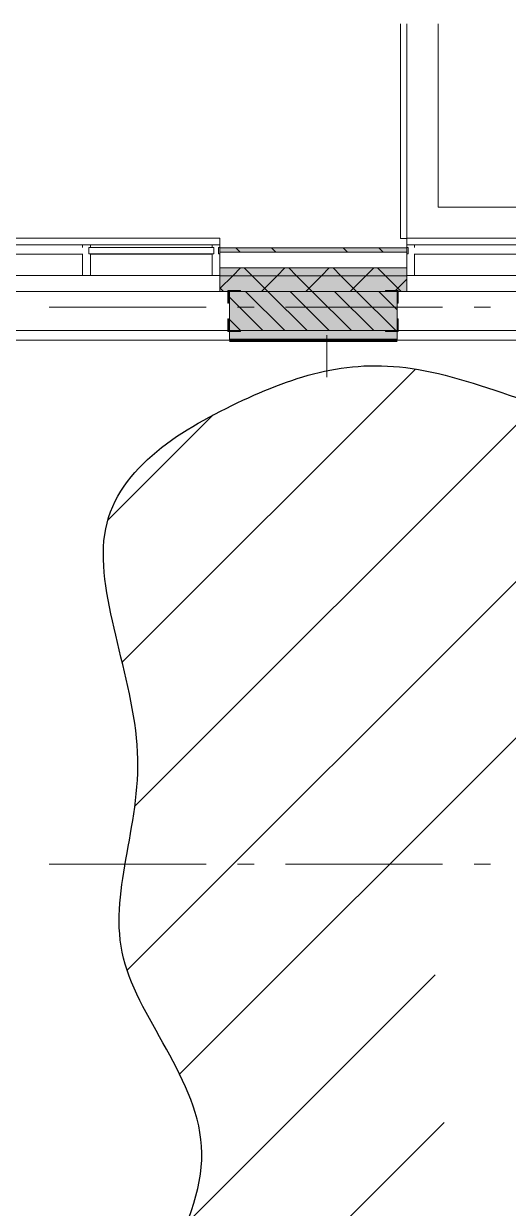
# Model space of a CAD drawing. Header units: millimetres. Extents: x -537608 to 253996, y -217170 to 186033.
# Drawn here: x -281462 to -278375, y 25455 to 33005 of the extents above; entities that cross this region are included whole.
import ezdxf

# ---------------------------------------------------------------- set-up
doc = ezdxf.new("R2010")
doc.units = ezdxf.units.MM
doc.layers.add('16) Лак 1.6м', color=160, linetype='Continuous', lineweight=90)
doc.layers.add('2) окраска коммуникации', color=152, linetype='Continuous', lineweight=30)
doc.layers.add('PDF _Геометрия', color=7, linetype='Continuous')
doc.layers.add('PDF _Сплошная заливка', color=7, linetype='Continuous', true_color=0xffffff)

msp = doc.modelspace()

# ---------------------------------------------------------------- hatches: boundary and pattern name
at = {"layer": '2) окраска коммуникации'}
h = msp.add_hatch(dxfattribs=at)
h.set_pattern_fill('ANSI31', color=5, scale=222)
h.set_pattern_definition([(45, (-305519.1207057401, -20669.70725479615), (-498.404214719338, 498.404214719338), [])])
edge = h.paths.add_edge_path()
edge.add_spline(control_points=[(-290778.1295418454, 11066.73725550275), (-290387.3432222666, 10570.64956164246), (-289743.0727939522, 11066.73725550275), (-288919.2533206891, 10560.09502494372), (-288105.9940039013, 11182.84275210756), (-286954.7584622179, 10760.64031071276), (-286007.4205449632, 10940.02898327531), (-285042.7477676743, 10616.4758401128), (-284130.9316466053, 11012.66351929682), (-281975.2535672687, 10728.45236448853), (-280376.2745304737, 10966.16539146788), (-279268.5103913055, 11271.04947029478), (-278118.4513044439, 10949.64111317335), (-276985.3064717367, 10882.03391194695), (-275953.6378516486, 10645.40870765447), (-275395.5217863466, 9715.80969079132), (-275395.5217863466, 8271.049470294769), (-275157.9741394991, 7191.990446720993), (-275614.6139921821, 6955.365242428517), (-274802.8089473837, 5738.435620353113), (-275817.5648653687, 5129.970809315353), (-275327.2936148814, 3468.32095605044), (-275716.284211203, 2758.444644058261), (-275293.4682106751, 2171.049470294798), (-273991.1979089876, 1727.434825355442), (-273974.2852068844, 2606.328441298821), (-273078.354413281, 3011.971648657254), (-273078.354413281, 4702.152378432475), (-273720.5962273882, 5040.188384564499), (-273078.354413281, 5733.162197135294), (-273720.5962273882, 6578.252911580283), (-273078.354413281, 7271.226724151078), (-273805.1597379039, 8271.049470294769), (-273078.354413281, 9012.112854846077), (-274291.2526209565, 9488.117833320925), (-274291.2526209565, 9164.229057605517), (-275005.9538269726, 9367.050661284731), (-275005.9538269726, 9971.049470294914), (-275073.6046353852, 10786.80188703947), (-275073.6046353852, 11271.04947029477), (-274668.013299255, 12503.44621075098), (-274837.1387682355, 13297.83082516133), (-275344.516727228, 13652.76863159998), (-276004.1090051488, 13838.68843497268), (-276985.0410709787, 13838.68843497268), (-277813.7588178802, 13821.78663466605), (-278642.4765647816, 14041.5100386519), (-279014.5544589998, 14768.28815095071), (-278845.4274379684, 16002.11957333274), (-278185.8367120985, 17021.04947029478), (-276443.2448242154, 17292.77574880551), (-275935.8653131717, 18408.29456904137), (-275682.1763336755, 19337.89358590452), (-275310.0999915081, 19659.02849084479), (-275479.2254604886, 20622.4311083212), (-274684.3331177936, 20656.23470893446), (-273872.526520944, 20842.15451230705), (-273940.1773293568, 22126.69133560897), (-274481.0718343636, 22725.7502556256), (-273331.0142995532, 24399.02918509419), (-274379.5971737959, 25075.10119735836), (-273331.0142995532, 26038.50451394953), (-274075.1700879899, 26985.00533111931), (-273078.354413281, 28523.06915902023), (-273078.354413281, 28523.06915902023), (-273345.9962499433, 29714.537717836), (-274039.4123800195, 30880.7626381065), (-275206.382616933, 30238.49422645559), (-276187.3146827629, 30745.54823565369), (-277354.2849196764, 30153.98522492256), (-279011.7204134791, 30982.17343994616), (-280026.4778835152, 30677.94103442728), (-281278.0100788933, 29934.26112182184), (-280499.3584001249, 28301.04947029485), (-281142.0364238914, 27038.3862445215), (-279890.5042285133, 25838.35842275272), (-281260.4253386136, 24180.04947029485), (-280059.6296974938, 22745.3282675294), (-281159.2859211085, 21829.04947029485), (-280076.8791947109, 20222.53182846601), (-281092.8162236715, 18916.62656016208), (-280737.6525836075, 18003.92934360544), (-280923.690754691, 17429.26743406607), (-281752.4085015923, 17141.93682885382), (-283156.1550158989, 17665.89333747341), (-283714.2710812009, 17125.03502854719), (-284813.592061753, 17750.40233900633), (-285185.6684039201, 17108.13322824056), (-286132.7750655437, 17801.10773992622), (-287328.3544132805, 16388.25048558218), (-285898.1716598534, 14701.76108214785), (-286388.6369167427, 13644.84066934502), (-285779.7842971823, 13214.04947029485), (-286591.5893419807, 12701.04947029479), (-286591.5893419807, 11811.55253060385), (-287690.9087704814, 11727.04352907082), (-288012.2485583902, 12132.68673642936), (-288722.5773905696, 11760.84712968408), (-289229.9569016132, 12453.82164136963), (-289940.2857337925, 11963.66873336329), (-290684.4415222293, 11777.74892999071), (-290778.1295418454, 11066.73725550275)], knot_values=[0, 0, 0, 0, 1, 2, 3, 4, 5, 6, 7, 8, 9, 10, 11, 12, 13, 14, 15, 16, 17, 18, 19, 20, 21, 22, 23, 24, 25, 26, 27, 28, 29, 30, 31, 32, 33, 34, 35, 36, 37, 38, 39, 40, 41, 42, 43, 44, 45, 46, 47, 48, 49, 50, 51, 52, 53, 54, 55, 56, 57, 58, 59, 60, 61, 62, 63, 64, 65, 66, 67, 68, 69, 70, 71, 72, 73, 74, 75, 76, 77, 78, 79, 80, 81, 82, 83, 84, 85, 86, 87, 88, 89, 90, 91, 92, 93, 94, 95, 96, 97, 98, 99, 99, 99, 99], degree=3, periodic=0)
edge = h.paths.add_edge_path(flags=16)
edge.add_arc((-282974.131416871, 12518.01710380639), 1274.567205917258, 125.00000004974521, 234.99999995025502, ccw=False)
edge.add_arc((-283038.6718286237, 14513.97250692987), 1162.044431998314, 125.0000000497451, 234.9999999502549, ccw=False)
edge.add_arc((-282295.866379925, 15202.92320276394), 1433.645541916495, 59.43173917583039, 169.4317390763406, ccw=False)
edge.add_arc((-282677.7619326952, 14748.50929600756), 2021.488717905952, -53.33912159542018, 56.66087830508968, ccw=False)
edge.add_arc((-282413.833053277, 12555.55064106403), 1102.633641852591, -78.79029658103138, 31.20970331947842, ccw=False)
edge.add_arc((-282952.3368390173, 12001.108425786), 919.0678340200262, 215.000000049745, 324.999999950255, ccw=False)
edge = h.paths.add_edge_path(flags=16)
edge.add_arc((-277532.2831400353, 20735.81904805778), 1174.761648407511, 125.0000000497451, 234.9999999502549, ccw=False)
edge.add_arc((-276960.5272288629, 23476.98792195341), 2171.587658382488, 125.0000000497451, 234.9999999502549, ccw=False)
edge.add_arc((-277291.7325825877, 26561.69859435377), 1594.148746454434, 125.00000004974521, 234.99999995025502, ccw=False)
edge.add_arc((-277094.170017662, 27873.72006977277), 1111.9458483979, 70.31799187557522, 180.3179917760853, ccw=False)
edge.add_arc((-276872.3716893117, 27774.88192752863), 1155.950819868962, -27.59113456386177, 82.40886533664792, ccw=False)
edge.add_arc((-276749.5728974249, 25951.74364315184), 1572.051704682641, -54.99999995025502, 54.9999999502549, ccw=False)
edge.add_arc((-276903.478506219, 23156.4449214603), 1840.377944830278, -54.9999999502549, 54.99999995025502, ccw=False)
edge.add_arc((-276968.8489957234, 21036.37149134816), 1277.401584025117, -81.3467366515178, 28.65326324899212, ccw=False)
edge.add_arc((-277491.3784936382, 20273.9631484444), 872.5123162488143, 215.0000000497448, 324.9999999502551, ccw=False)
at = {"layer": 'PDF _Сплошная заливка', "transparency": 33554559}
h = msp.add_hatch(color=256, dxfattribs=at)
h.paths.add_polyline_path([(-264411.3488351666, 31549.0044865325), (-264384.3486299374, 31549.0044865325), (-264384.3486299374, 31576.00250477095), (-271287.3502815712, 31576.00250477095), (-271287.3502815712, 31549.0044865325), (-264437.792487136, 31549.0044865325)], flags=0)
h.paths.add_polyline_path([(-274074.5414078837, 31549.0044865325), (-272137.3517282898, 31549.0044865325), (-272137.3517282898, 31576.00250477095), (-274426.6915392287, 31576.00250477095), (-274426.6915392287, 31549.0044865325)], flags=0)
h.paths.add_polyline_path([(-276126.6901997834, 31549.0044865325), (-276126.6901997834, 31576.00250477095), (-277321.6918780515, 31576.00250477095), (-277321.6918780515, 31549.0044865325), (-276169.4865984582, 31549.0044865325)], flags=0)
h.paths.add_polyline_path([(-281911.6917042899, 31549.0044865325), (-281911.6917042899, 31576.00250477095), (-283111.6924851485, 31576.00250477095), (-283111.6924851485, 31549.0044865325), (-282035.3315376757, 31549.0044865325)], flags=0)
h.paths.add_polyline_path([(-279102.4091033401, 31549.0044865325), (-279021.6905386061, 31549.0044865325), (-279021.6905386061, 31576.00250477095), (-280211.6908567477, 31576.00250477095), (-280211.6908567477, 31549.0044865325), (-279521.3976899464, 31549.0044865325)], flags=0)
h.paths.add_polyline_path([(-284811.6933326907, 31549.0044865325), (-284811.6933326907, 31576.00250477095), (-286006.6928239735, 31576.00250477095), (-286006.6928239735, 31549.0044865325), (-285387.2447456075, 31549.0044865325)], flags=0)
h.paths.add_polyline_path([(-287901.3551750061, 31549.0044865325), (-287901.3551750061, 31576.00250477095), (-288901.6930922477, 31576.00250477095), (-288901.6930922477, 31549.0044865325), (-288320.1672504917, 31549.0044865325)], flags=0)
h.paths.add_polyline_path([(-290601.69393979, 31549.0044865325), (-290601.69393979, 31576.00250477095), (-294311.3549815273, 31576.00250477095), (-294311.3549815273, 31549.0044865325), (-290834.1032146578, 31549.0044865325)], flags=0)
h.paths.add_polyline_path([(-296280.9594967249, 31549.0044865325), (-296011.3579455109, 31549.0044865325), (-296011.3579455109, 31576.00250477095), (-297311.3548877853, 31576.00250477095), (-297311.3548877853, 31549.0044865325), (-297118.9367404861, 31549.0044865325)], flags=0)
h.paths.add_polyline_path([(-299011.3578517667, 31549.0044865325), (-299011.3578517667, 31576.00250477095), (-300311.3590974724, 31576.00250477095), (-300311.3590974724, 31549.0044865325), (-299632.8727046545, 31549.0044865325)], flags=0)
h.paths.add_polyline_path([(-302011.3577580248, 31549.0044865325), (-302011.3577580248, 31576.00250477095), (-303311.3590037282, 31576.00250477095), (-303311.3590037282, 31549.0044865325), (-302146.8044359447, 31549.0044865325)], flags=0)
h.paths.add_polyline_path([(-305498.7176438742, 31549.0044865325), (-305011.3576642806, 31549.0044865325), (-305011.3576642806, 31576.00250477095), (-306311.358909984, 31576.00250477095), (-306311.358909984, 31549.0044865325)], flags=0)
h.paths.add_polyline_path([(-311011.3617802234, 31549.0044865325), (-311011.3617802234, 31576.00250477095), (-312311.3587225001, 31576.00250477095), (-312311.3587225001, 31549.0044865325), (-311364.566886523, 31549.0044865325)], flags=0)
h.paths.add_polyline_path([(-309311.3588162398, 31549.0044865325), (-308011.3575705364, 31549.0044865325), (-308012.6536080449, 31576.00250477095), (-309311.3588162398, 31576.00250477095)], flags=0)
h.paths.add_polyline_path([(-315761.8600240986, 31549.0044865325), (-314011.3616864792, 31549.0044865325), (-314011.3616864792, 31576.00250477095), (-315761.8600240986, 31576.00250477095), (-315761.8600240986, 31549.33599163502)], flags=0)
h = msp.add_hatch(color=256, dxfattribs=at)
h.paths.add_polyline_path([(-264561.3494971597, 31399.00382454084), (-264511.3493000093, 31399.00382454084), (-264511.3493000093, 31449.00402168872), (-271287.3502815712, 31449.00402168872), (-271287.3502815712, 31399.00382454084), (-264856.7822025105, 31399.00382454084)], flags=0)
h.paths.add_polyline_path([(-274426.6915392287, 31399.00382454084), (-272137.3517282898, 31399.00382454084), (-272137.3517282898, 31449.00402168872), (-274426.6915392287, 31449.00402168872)], flags=0)
h.paths.add_polyline_path([(-277007.4638422194, 31399.00382454084), (-276126.6901997834, 31399.00382454084), (-276126.6901997834, 31449.00402168872), (-277321.6918780515, 31449.00402168872), (-277321.6918780515, 31399.00382454084)], flags=0)
h.paths.add_polyline_path([(-279102.4091033401, 31399.00382454084), (-279021.6905386061, 31399.00382454084), (-279021.6905386061, 31449.00402168872), (-280211.6908567477, 31449.00402168872), (-280211.6908567477, 31399.00382454084), (-279521.3976899464, 31399.00382454084)], flags=0)
h.paths.add_polyline_path([(-286006.6928239735, 31399.00382454084), (-284811.6933326907, 31399.00382454084), (-284811.6933326907, 31449.00402168872), (-286006.6928239735, 31449.00402168872)], flags=0)
h.paths.add_polyline_path([(-282035.3315376757, 31399.00382454084), (-281911.6917042899, 31399.00382454084), (-281911.6917042899, 31449.00402168872), (-283111.6924851485, 31449.00402168872), (-283111.6924851485, 31399.00382454084), (-282873.3108978805, 31399.00382454084)], flags=0)
h.paths.add_polyline_path([(-287901.3551750061, 31399.00382454084), (-287901.3551750061, 31449.00402168872), (-288901.6930922477, 31449.00402168872), (-288901.6930922477, 31399.00382454084), (-288320.1672504917, 31399.00382454084)], flags=0)
h.paths.add_polyline_path([(-290601.69393979, 31399.00382454084), (-290601.69393979, 31449.00402168872), (-294311.3549815273, 31449.00402168872), (-294311.3549815273, 31399.00382454084), (-290834.1032146578, 31399.00382454084)], flags=0)
h.paths.add_polyline_path([(-296011.3579455109, 31399.00382454084), (-296011.3579455109, 31449.00402168872), (-297311.3548877853, 31449.00402168872), (-297311.3548877853, 31399.00382454084), (-296280.9594967249, 31399.00382454084)], flags=0)
h.paths.add_polyline_path([(-299632.8727046545, 31399.00382454084), (-299011.3578517667, 31399.00382454084), (-299011.3578517667, 31449.00402168872), (-300311.3590974724, 31449.00402168872), (-300311.3590974724, 31399.00382454084)], flags=0)
h.paths.add_polyline_path([(-302011.3577580248, 31399.00382454084), (-302011.3577580248, 31449.00402168872), (-303311.3590037282, 31449.00402168872), (-303311.3590037282, 31399.00382454084), (-302146.8044359447, 31399.00382454084)], flags=0)
h.paths.add_polyline_path([(-308012.6536080449, 31399.00382454084), (-308011.3575705364, 31399.00382454084), (-308012.6536080449, 31449.00402168872), (-309311.3588162398, 31449.00402168872), (-309311.3588162398, 31399.00382454084), (-308850.630851806, 31399.00382454084)], flags=0)
h.paths.add_polyline_path([(-305498.7176438742, 31399.00382454084), (-305011.3576642806, 31399.00382454084), (-305011.3576642806, 31449.00402168872), (-306311.358909984, 31449.00402168872), (-306311.358909984, 31399.00382454084)], flags=0)
h.paths.add_polyline_path([(-311011.3617802234, 31399.00382454084), (-311011.3617802234, 31449.00402168872), (-312311.3587225001, 31449.00402168872), (-312311.3587225001, 31399.00382454084), (-311364.566886523, 31399.00382454084)], flags=0)
h.paths.add_polyline_path([(-315761.8600240986, 31399.00382454084), (-314011.3616864792, 31399.00382454084), (-314011.3616864792, 31449.00402168872), (-315761.8600240986, 31449.00402168872), (-315761.8600240986, 31399.33540019137)], flags=0)
h = msp.add_hatch(color=256, dxfattribs=at)
h.paths.add_polyline_path([(-264661.3482688502, 31299.00343024535), (-264561.3494971597, 31299.00343024535), (-264561.3494971597, 31399.00382454084), (-271287.3502815712, 31399.00382454084), (-271287.3502815712, 31299.00343024535), (-264856.7822025105, 31299.00343024535)], flags=0)
h.paths.add_polyline_path([(-276169.4865984582, 31299.00343024535), (-276126.6901997834, 31299.00343024535), (-276126.6901997834, 31399.00382454084), (-277321.6918780515, 31399.00382454084), (-277321.6918780515, 31299.00343024535), (-277007.4638422194, 31299.00343024535)], flags=0)
h.paths.add_polyline_path([(-273655.5528212753, 31299.00343024535), (-272137.3517282898, 31299.00343024535), (-272137.3517282898, 31399.00382454084), (-274426.6915392287, 31399.00382454084), (-274426.6915392287, 31299.00343024535), (-274074.5414078837, 31299.00343024535)], flags=0)
h.paths.add_polyline_path([(-280211.6908567477, 31299.00343024535), (-279021.6905386061, 31299.00343024535), (-279021.6905386061, 31399.00382454084), (-280211.6908567477, 31399.00382454084)], flags=0)
h.paths.add_polyline_path([(-281911.6917042899, 31299.00343024535), (-281911.6917042899, 31399.00382454084), (-283111.6924851485, 31399.00382454084), (-283111.6924851485, 31299.00343024535), (-282035.3315376757, 31299.00343024535)], flags=0)
h.paths.add_polyline_path([(-285387.2447456075, 31299.00343024535), (-284811.6933326907, 31299.00343024535), (-284811.6933326907, 31399.00382454084), (-286006.6928239735, 31399.00382454084), (-286006.6928239735, 31299.00343024535)], flags=0)
h.paths.add_polyline_path([(-290601.69393979, 31299.00343024535), (-290601.69393979, 31399.00382454084), (-294311.3549815273, 31399.00382454084), (-294311.3549815273, 31299.00343024535), (-290834.1032146578, 31299.00343024535)], flags=0)
h.paths.add_polyline_path([(-288901.6930922477, 31299.00343024535), (-287901.3551750061, 31299.00343024535), (-287901.3551750061, 31399.00382454084), (-288901.6930922477, 31399.00382454084)], flags=0)
h.paths.add_polyline_path([(-297311.3548877853, 31299.00343024535), (-296011.3579455109, 31299.00343024535), (-296011.3579455109, 31399.00382454084), (-297311.3548877853, 31399.00382454084)], flags=0)
h.paths.add_polyline_path([(-299632.8727046545, 31299.00343024535), (-299011.3578517667, 31299.00343024535), (-299011.3578517667, 31399.00382454084), (-300311.3590974724, 31399.00382454084), (-300311.3590974724, 31299.00343024535)], flags=0)
h.paths.add_polyline_path([(-302011.3577580248, 31299.00343024535), (-302011.3577580248, 31399.00382454084), (-303311.3590037282, 31399.00382454084), (-303311.3590037282, 31299.00343024535), (-302146.8044359447, 31299.00343024535)], flags=0)
h.paths.add_polyline_path([(-306311.358909984, 31299.00343024535), (-305011.3576642806, 31299.00343024535), (-305011.3576642806, 31399.00382454084), (-306311.358909984, 31399.00382454084)], flags=0)
h.paths.add_polyline_path([(-308012.6536080449, 31299.00343024535), (-308011.3575705364, 31299.00343024535), (-308012.6536080449, 31399.00382454084), (-309311.3588162398, 31399.00382454084), (-309311.3588162398, 31299.00343024535), (-308850.630851806, 31299.00343024535)], flags=0)
h.paths.add_polyline_path([(-312311.3587225001, 31299.00343024535), (-311011.3617802234, 31299.00343024535), (-311011.3617802234, 31399.00382454084), (-312311.3587225001, 31399.00382454084)], flags=0)
h.paths.add_polyline_path([(-315711.3603470316, 31299.00343024535), (-315711.3603470316, 31299.3521490623), (-314011.3616864792, 31299.00343024535), (-314011.3616864792, 31399.00382454084), (-315761.8600240986, 31399.00382454084), (-315761.8600240986, 31299.00343024535)], flags=0)
h = msp.add_hatch(color=256, dxfattribs=at)
h.paths.add_polyline_path([(-279521.3976899464, 31049.00230340991), (-279081.6524676146, 31049.00230340991), (-279081.6524676146, 31299.00343024535), (-280151.6535824626, 31299.00343024535), (-280151.6535824626, 31049.00230340991)], flags=0)
h.paths.add_polyline_path([(-277261.652416781, 31049.00230340991), (-277161.3527578239, 31049.00230340991), (-277161.3527578239, 31299.00343024535), (-277261.652416781, 31299.00343024535), (-277261.652416781, 31225.43695229421)], flags=0)
h.paths.add_polyline_path([(-282444.3541595413, 31049.00230340991), (-281971.6536332961, 31049.00230340991), (-281971.6536332961, 31299.00343024535), (-282511.3540991994, 31299.00343024535), (-282511.3540991994, 31049.00230340991)], flags=0)
at = {"layer": 'PDF _Сплошная заливка', "true_color": 0xff7d7d, "transparency": 33554559}
h = msp.add_hatch(color=11, dxfattribs=at)
h.paths.add_polyline_path([(-277261.652416781, 30989.0038305327), (-277161.3527578239, 30989.0038305327), (-277161.3527578239, 31049.00230340991), (-277261.652416781, 31049.00230340991)], flags=0)
h.paths.add_polyline_path([(-279102.4091033401, 30989.0038305327), (-279081.6524676146, 30989.0038305327), (-279081.6524676146, 31049.00230340991), (-280151.6535824626, 31049.00230340991), (-280151.6535824626, 30989.0038305327), (-279521.3976899464, 30989.0038305327)], flags=0)
h.paths.add_polyline_path([(-282035.3315376757, 30989.0038305327), (-281971.6536332961, 30989.0038305327), (-281971.6536332961, 31049.00230340991), (-282444.3541595413, 31049.00230340991), (-282444.3541595413, 30989.0038305327)], flags=0)

# ---------------------------------------------------------------- linework, layer by layer
at = {"layer": '16) Лак 1.6м'}
msp.add_lwpolyline([(-280151.6535824626, 30989.0038305327), (-279081.6524676146, 30989.0038305327)], dxfattribs=at)
at = {"layer": '2) окраска коммуникации'}
msp.add_open_spline([(-290778.1295418454, 11066.73725550275), (-290387.3432222666, 10570.64956164246), (-289743.0727939522, 11066.73725550275), (-288919.2533206891, 10560.09502494372), (-288105.9940039013, 11182.84275210756), (-286954.7584622179, 10760.64031071276), (-286007.4205449632, 10940.02898327531), (-285042.7477676743, 10616.4758401128), (-284130.9316466053, 11012.66351929682), (-281975.2535672687, 10728.45236448853), (-280376.2745304737, 10966.16539146788), (-279268.5103913055, 11271.04947029478), (-278118.4513044439, 10949.64111317335), (-276985.3064717367, 10882.03391194695), (-275953.6378516486, 10645.40870765447), (-275395.5217863466, 9715.80969079132), (-275395.5217863466, 8271.049470294769), (-275157.9741394991, 7191.990446720993), (-275614.6139921821, 6955.365242428517), (-274802.8089473837, 5738.435620353113), (-275817.5648653687, 5129.970809315353), (-275327.2936148814, 3468.32095605044), (-275716.284211203, 2758.444644058261), (-275293.4682106751, 2171.049470294798), (-273991.1979089876, 1727.434825355442), (-273974.2852068844, 2606.328441298821), (-273078.354413281, 3011.971648657254), (-273078.354413281, 4702.152378432475), (-273720.5962273882, 5040.188384564499), (-273078.354413281, 5733.162197135294), (-273720.5962273882, 6578.252911580283), (-273078.354413281, 7271.226724151078), (-273805.1597379039, 8271.049470294769), (-273078.354413281, 9012.112854846077), (-274291.2526209565, 9488.117833320925), (-274291.2526209565, 9164.229057605517), (-275005.9538269726, 9367.050661284731), (-275005.9538269726, 9971.049470294914), (-275073.6046353852, 10786.80188703947), (-275073.6046353852, 11271.04947029477), (-274668.013299255, 12503.44621075098), (-274837.1387682355, 13297.83082516133), (-275344.516727228, 13652.76863159998), (-276004.1090051488, 13838.68843497268), (-276985.0410709787, 13838.68843497268), (-277813.7588178802, 13821.78663466605), (-278642.4765647816, 14041.5100386519), (-279014.5544589998, 14768.28815095071), (-278845.4274379684, 16002.11957333274), (-278185.8367120985, 17021.04947029478), (-276443.2448242154, 17292.77574880551), (-275935.8653131717, 18408.29456904137), (-275682.1763336755, 19337.89358590452), (-275310.0999915081, 19659.02849084479), (-275479.2254604886, 20622.4311083212), (-274684.3331177936, 20656.23470893446), (-273872.526520944, 20842.15451230705), (-273940.1773293568, 22126.69133560897), (-274481.0718343636, 22725.7502556256), (-273331.0142995532, 24399.02918509419), (-274379.5971737959, 25075.10119735836), (-273331.0142995532, 26038.50451394953), (-274075.1700879899, 26985.00533111931), (-273078.354413281, 28523.06915902023), (-273078.354413281, 28523.06915902023), (-273345.9962499433, 29714.537717836), (-274039.4123800195, 30880.7626381065), (-275206.382616933, 30238.49422645559), (-276187.3146827629, 30745.54823565369), (-277354.2849196764, 30153.98522492256), (-279011.7204134791, 30982.17343994616), (-280026.4778835152, 30677.94103442728), (-281278.0100788933, 29934.26112182184), (-280499.3584001249, 28301.04947029485), (-281142.0364238914, 27038.3862445215), (-279890.5042285133, 25838.35842275272), (-281260.4253386136, 24180.04947029485), (-280059.6296974938, 22745.3282675294), (-281159.2859211085, 21829.04947029485), (-280076.8791947109, 20222.53182846601), (-281092.8162236715, 18916.62656016208), (-280737.6525836075, 18003.92934360544), (-280923.690754691, 17429.26743406607), (-281752.4085015923, 17141.93682885382), (-283156.1550158989, 17665.89333747341), (-283714.2710812009, 17125.03502854719), (-284813.592061753, 17750.40233900633), (-285185.6684039201, 17108.13322824056), (-286132.7750655437, 17801.10773992622), (-287328.3544132805, 16388.25048558218), (-285898.1716598534, 14701.76108214785), (-286388.6369167427, 13644.84066934502), (-285779.7842971823, 13214.04947029485), (-286591.5893419807, 12701.04947029479), (-286591.5893419807, 11811.55253060385), (-287690.9087704814, 11727.04352907082), (-288012.2485583902, 12132.68673642936), (-288722.5773905696, 11760.84712968408), (-289229.9569016132, 12453.82164136963), (-289940.2857337925, 11963.66873336329), (-290684.4415222293, 11777.74892999071), (-290778.1295418454, 11066.73725550275)], degree=3, dxfattribs=at)
at = {"layer": 'PDF _Геометрия', "lineweight": 9}
for p, q in [((-279061.6923894741, 31635.35087772908), (-279061.6923894741, 33005.39635085017)), ((-279021.6905386061, 33005.39635085017), (-279021.6905386061, 31637.34879739401)), ((-279021.6905386061, 31637.34879739401), (-279021.6905386061, 33005.39635085017)), ((-278821.6917959062, 33005.39635085017), (-278821.6917959062, 31835.35173686862)), ((-278821.6917959062, 31835.35173686862), (-264624.3497878939, 31835.35173686862)), ((-281861.6914365932, 31596.3522195716), (-281086.6924725879, 31596.3522195716)), ((-281036.6922048911, 31596.3522195716), (-281086.6924725879, 31596.3522195716)), ((-281086.6924725879, 31596.3522195716), (-281086.6924725879, 31579.3525476102)), ((-281046.6927381589, 31539.35062619165), (-281046.6927381589, 31579.3525476102)), ((-281046.6927381589, 31579.3525476102), (-281036.6922048911, 31579.3525476102)), ((-281036.6922048911, 31596.3522195716), (-280261.6910538935, 31596.3522195716)), ((-281036.6922048911, 31579.3525476102), (-281036.6922048911, 31596.3522195716)), ((-281036.6922048911, 31579.3525476102), (-280261.6910538935, 31579.3525476102)), ((-280211.6908567477, 31596.3522195716), (-280261.6910538935, 31596.3522195716)), ((-280261.6910538935, 31596.3522195716), (-280261.6910538935, 31579.3525476102)), ((-280261.6910538935, 31579.3525476102), (-280251.6927781665, 31579.3525476102)), ((-280251.6927781665, 31579.3525476102), (-280251.6927781665, 31539.35062619165)), ((-280221.6913194646, 31539.35062619165), (-280221.6913194646, 31579.3525476102)), ((-280221.6913194646, 31579.3525476102), (-280211.6908567477, 31579.3525476102)), ((-280211.6908567477, 31579.3525476102), (-280211.6908567477, 31596.3522195716)), ((-279021.6905386061, 31576.00250477095), (-280211.6908567477, 31576.00250477095)), ((-280211.6908567477, 31576.00250477095), (-280211.6908567477, 31549.0044865325)), ((-279021.6905386061, 31635.35087772908), (-279061.6923894741, 31635.35087772908)), ((-278971.6924578971, 31596.3522195716), (-279021.6905386061, 31596.3522195716)), ((-279021.6905386061, 31596.3522195716), (-279021.6905386061, 31579.3525476102)), ((-279021.6905386061, 31579.3525476102), (-279011.6921923282, 31579.3525476102)), ((-279021.6905386061, 31549.0044865325), (-279021.6905386061, 31576.00250477095)), ((-279011.6921923282, 31579.3525476102), (-279011.6921923282, 31539.35062619165)), ((-278971.6924578971, 31579.3525476102), (-278971.6924578971, 31596.3522195716)), ((-278971.6924578971, 31596.3522195716), (-278196.6913069017, 31596.3522195716)), ((-281086.6924725879, 31539.35062619165), (-281086.6924725879, 31399.35261390608)), ((-281036.6922048911, 31539.35062619165), (-281046.6927381589, 31539.35062619165)), ((-281036.6922048911, 31399.35261390608), (-281036.6922048911, 31539.35062619165)), ((-280251.6927781665, 31539.35062619165), (-280261.6910538935, 31539.35062619165)), ((-280261.6910538935, 31539.35062619165), (-280261.6910538935, 31399.35261390608)), ((-280211.6908567477, 31539.35062619165), (-280221.6913194646, 31539.35062619165)), ((-280211.6908567477, 31549.0044865325), (-280211.6908567477, 31449.00402168872)), ((-279021.6905386061, 31549.0044865325), (-280211.6908567477, 31549.0044865325)), ((-280211.6908567477, 31399.35261390608), (-280211.6908567477, 31539.35062619165)), ((-279021.6905386061, 31449.00402168872), (-279021.6905386061, 31549.0044865325)), ((-279011.6921923282, 31539.35062619165), (-279021.6905386061, 31539.35062619165)), ((-279021.6905386061, 31539.35062619165), (-279021.6905386061, 31399.35261390608)), ((-278971.6924578971, 31399.35261390608), (-278971.6924578971, 31539.35062619165)), ((-280211.6908567477, 31449.00402168872), (-280211.6908567477, 31399.00382454084)), ((-279021.6905386061, 31449.00402168872), (-280211.6908567477, 31449.00402168872)), ((-280130.6580006267, 31399.00382454084), (-280080.6577329299, 31449.00402168872)), ((-280006.5207332149, 31399.00382454084), (-280056.5210009116, 31449.00402168872)), ((-279847.8157165596, 31399.00382454084), (-279797.8155194137, 31449.00402168872)), ((-279723.6785196987, 31399.00382454084), (-279773.6787168468, 31449.00402168872)), ((-279564.9735030434, 31399.00382454084), (-279514.9733058953, 31449.00402168872)), ((-279440.8341191925, 31399.00382454084), (-279490.834386887, 31449.00402168872)), ((-279282.1291025373, 31399.00382454084), (-279232.1289053891, 31449.00402168872)), ((-279157.991905674, 31399.00382454084), (-279207.9921028222, 31449.00402168872)), ((-279021.6905386061, 31399.00382454084), (-279021.6905386061, 31449.00402168872)), ((-281861.6914365932, 31399.35261390608), (-281086.6924725879, 31399.35261390608)), ((-281086.6924725879, 31399.35261390608), (-281036.6922048911, 31399.35261390608)), ((-281036.6922048911, 31399.35261390608), (-280261.6910538935, 31399.35261390608)), ((-280261.6910538935, 31399.35261390608), (-280211.6908567477, 31399.35261390608)), ((-280211.6908567477, 31317.97089787073), (-280130.6580006267, 31399.00382454084)), ((-280211.6908567477, 31399.00382454084), (-280211.6908567477, 31299.00343024535)), ((-279021.6905386061, 31399.00382454084), (-280211.6908567477, 31399.00382454084)), ((-279906.5203389208, 31299.00343024535), (-280006.5207332149, 31399.00382454084)), ((-279947.8161814045, 31299.00343024535), (-279847.8157165596, 31399.00382454084)), ((-279623.6781254046, 31299.00343024535), (-279723.6785196987, 31399.00382454084)), ((-279664.9717808961, 31299.00343024535), (-279564.9735030434, 31399.00382454084)), ((-279340.8358413375, 31299.00343024535), (-279440.8341191925, 31399.00382454084)), ((-279382.1295673799, 31299.00343024535), (-279282.1291025373, 31399.00382454084)), ((-279057.99151138, 31299.00343024535), (-279157.991905674, 31399.00382454084)), ((-279099.2872833174, 31299.00343024535), (-279021.6905386061, 31376.60017495494)), ((-279021.6905386061, 31399.35261390608), (-278971.6924578971, 31399.35261390608)), ((-279021.6905386061, 31299.00343024535), (-279021.6905386061, 31399.00382454084)), ((-278971.6924578971, 31399.35261390608), (-278196.6913069017, 31399.35261390608)), ((-281911.6917042899, 31299.3521490623), (-280211.6908567477, 31299.3521490623)), ((-280211.6908567477, 31299.00343024535), (-281911.6917042899, 31299.00343024535)), ((-280189.362552437, 31299.00343024535), (-280211.6908567477, 31321.3295475672)), ((-280211.6908567477, 31299.00343024535), (-279021.6905386061, 31299.00343024535)), ((-279081.6524676146, 31299.00343024535), (-280151.6535824626, 31299.00343024535)), ((-280151.6535824626, 31299.00343024535), (-280151.6535824626, 31049.00230340991)), ((-279939.3636831398, 31049.00230340991), (-280151.6535824626, 31261.2922732841)), ((-279797.9425763806, 31049.00230340991), (-280047.9414456778, 31299.00343024535)), ((-279656.5213990727, 31049.00230340991), (-279906.5203389208, 31299.00343024535)), ((-279515.0981758722, 31049.00230340991), (-279765.0992321615, 31299.00343024535)), ((-279373.6770691152, 31049.00230340991), (-279623.6781254046, 31299.00343024535)), ((-279232.2558918096, 31049.00230340991), (-279482.2570186431, 31299.00343024535)), ((-279090.8347850504, 31049.00230340991), (-279340.8358413375, 31299.00343024535)), ((-279081.6524676146, 31181.24109273189), (-279199.412618137, 31299.00343024535)), ((-279081.6524676146, 31049.00230340991), (-279081.6524676146, 31299.00343024535)), ((-279021.6905386061, 31299.3521490623), (-277321.6918780515, 31299.3521490623)), ((-277321.6918780515, 31299.00343024535), (-279021.6905386061, 31299.00343024535)), ((-280080.7847898967, 31049.00230340991), (-280151.6535824626, 31119.87328296566)), ((-280162.3516239129, 31049.35109277516), (-281970.3532218145, 31049.35109277516)), ((-281970.3532218145, 31049.00230340991), (-280162.3516239129, 31049.00230340991)), ((-280151.6535824626, 31049.00230340991), (-280151.6535824626, 30989.0038305327)), ((-279081.6524676146, 31049.00230340991), (-280151.6535824626, 31049.00230340991)), ((-280151.6535824626, 31049.00230340991), (-279081.6524676146, 31049.00230340991)), ((-279081.6524676146, 30989.0038305327), (-279081.6524676146, 31049.00230340991)), ((-277267.3512850901, 31049.35109277516), (-279075.3528829917, 31049.35109277516)), ((-279075.3528829917, 31049.00230340991), (-277267.3512850901, 31049.00230340991)), ((-280151.6535824626, 30989.0038305327), (-281971.6536332961, 30989.0038305327)), ((-280151.6535824626, 30989.0038305327), (-279081.6524676146, 30989.0038305327)), ((-279531.7706461617, 31019.00303169717), (-279531.7706461617, 30752.8548056109)), ((-277261.652416781, 30989.0038305327), (-279081.6524676146, 30989.0038305327))]:
    msp.add_line(p, q, dxfattribs=at)
at = {"layer": 'PDF _Геометрия', "color": 253, "lineweight": 9, "true_color": 0xaaaaaa}
for p, q in [((-281911.6917042899, 31637.34879739401), (-280211.6908567477, 31637.34879739401)), ((-280211.6908567477, 31637.34879739401), (-280211.6908567477, 31596.3522195716)), ((-279021.6905386061, 31596.3522195716), (-279021.6905386061, 31637.34879739401)), ((-279021.6905386061, 31637.34879739401), (-277321.6918780515, 31637.34879739401)), ((-281086.6924725879, 31537.35270652671), (-281861.6914365932, 31537.35270652671)), ((-281036.6922048911, 31539.35062619165), (-280261.6910538935, 31539.35062619165)), ((-280261.6910538935, 31537.35270652671), (-281036.6922048911, 31537.35270652671)), ((-278196.6913069017, 31537.35270652671), (-278971.6924578971, 31537.35270652671)), ((-280298.9501392047, 31199.35175476653), (-281298.9500609243, 31199.35175476653)), ((-279993.1164700745, 31199.35175476653), (-280098.9492800635, 31199.35175476653)), ((-278793.1156186652, 31199.35175476653), (-279793.1156109356, 31199.35175476653)), ((-278487.2820200858, 31199.35175476653), (-278593.114830077, 31199.35175476653)), ((-281298.9500609243, 27649.00074942219), (-280298.9501392047, 27649.00074942219)), ((-280098.9492800635, 27649.00074942219), (-279993.1164700745, 27649.00074942219)), ((-279793.1156109356, 27649.00074942219), (-278793.1156186652, 27649.00074942219)), ((-278593.114830077, 27649.00074942219), (-278487.2820200858, 27649.00074942219))]:
    msp.add_line(p, q, dxfattribs=at)
at = {"layer": 'PDF _Геометрия', "color": 8, "lineweight": 9, "true_color": 0x787878}
for p, q in [((-280083.8721119432, 31549.0044865325), (-280110.8723171724, 31576.00250477095)), ((-279855.7730383391, 31549.0044865325), (-279882.7732435638, 31576.00250477095)), ((-279399.5770781141, 31549.0044865325), (-279426.5772833433, 31576.00250477095)), ((-279171.4780045077, 31549.0044865325), (-279198.4782097369, 31576.00250477095))]:
    msp.add_line(p, q, dxfattribs=at)
at = {"layer": 'PDF _Геометрия', "color": 253, "lineweight": 20, "true_color": 0xaaaaaa}
for p, q in [((-280081.353124671, 31305.35028203329), (-280162.3516239129, 31305.35028203329)), ((-280162.3516239129, 31305.35028203329), (-280162.3516239129, 31224.35185334062)), ((-280156.3534909408, 31224.35185334062), (-280156.3534909408, 31299.3521490623)), ((-280156.3534909408, 31299.3521490623), (-280081.353124671, 31299.3521490623)), ((-280081.353124671, 31299.3521490623), (-280081.353124671, 31305.35028203329)), ((-279075.3528829917, 31305.35028203329), (-279156.3513822313, 31305.35028203329)), ((-279156.3513822313, 31305.35028203329), (-279156.3513822313, 31299.3521490623)), ((-279156.3513822313, 31299.3521490623), (-279081.3532029515, 31299.3521490623)), ((-279081.3532029515, 31299.3521490623), (-279081.3532029515, 31224.35185334062)), ((-279075.3528829917, 31224.35185334062), (-279075.3528829917, 31305.35028203329)), ((-280162.3516239129, 31224.35185334062), (-280156.3534909408, 31224.35185334062)), ((-279081.3532029515, 31224.35185334062), (-279075.3528829917, 31224.35185334062)), ((-280156.3534909408, 31124.35145904485), (-280162.3516239129, 31124.35145904485)), ((-280162.3516239129, 31124.35145904485), (-280162.3516239129, 31043.34865637541)), ((-280156.3534909408, 31049.35109277516), (-280156.3534909408, 31124.35145904485)), ((-279075.3528829917, 31124.35145904485), (-279081.3532029515, 31124.35145904485)), ((-279081.3532029515, 31124.35145904485), (-279081.3532029515, 31049.35109277516)), ((-279075.3528829917, 31043.34865637541), (-279075.3528829917, 31124.35145904485)), ((-280162.3516239129, 31043.34865637541), (-280081.353124671, 31043.34865637541)), ((-280081.353124671, 31049.35109277516), (-280156.3534909408, 31049.35109277516)), ((-280081.353124671, 31043.34865637541), (-280081.353124671, 31049.35109277516)), ((-279081.3532029515, 31049.35109277516), (-279156.3513822313, 31049.35109277516)), ((-279156.3513822313, 31049.35109277516), (-279156.3513822313, 31043.34865637541)), ((-279156.3513822313, 31043.34865637541), (-279075.3528829917, 31043.34865637541))]:
    msp.add_line(p, q, dxfattribs=at)

doc.saveas('drawing.dxf')
